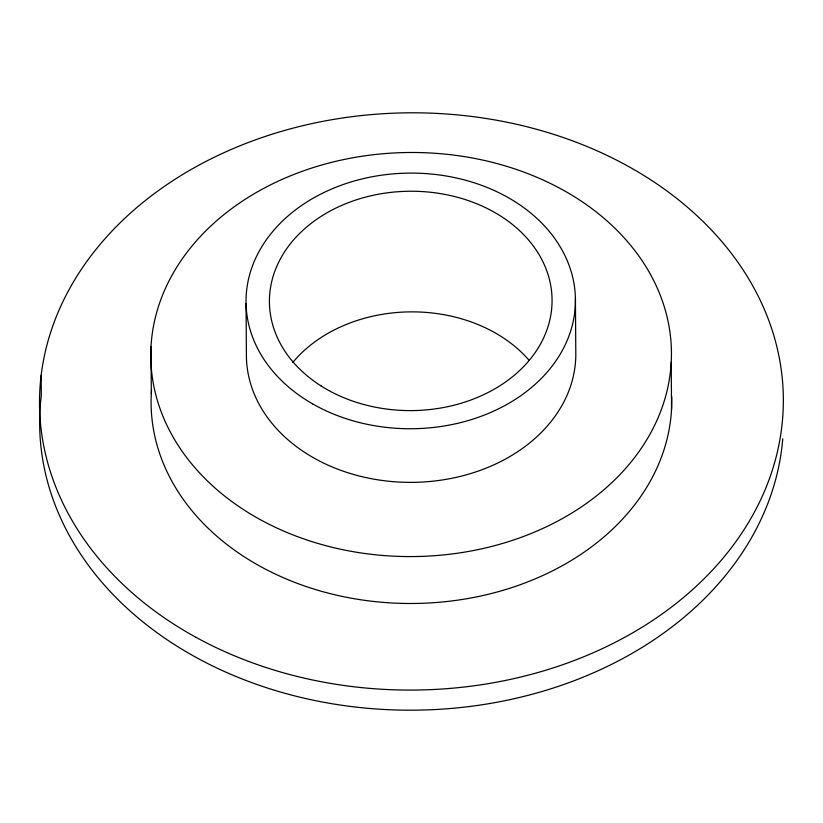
<?xml version="1.0" encoding="UTF-8"?>
<svg xmlns="http://www.w3.org/2000/svg" width="823" height="823" viewBox="0 0 823 823"><rect width="100%" height="100%" fill="white"/><g stroke="black" fill="none" stroke-linecap="round" stroke-linejoin="round"><path stroke-width="1.23" d="M671.218 362.326A260.346 202.047 -0.4 0 1 271.549 525.486A260.346 202.047 -0.4 0 1 290.54 175.793A260.346 202.047 -0.4 0 1 671.218 362.326L671.547 409.237M575.421 298.41L575.791 352.028A164.713 127.822 -0.4 0 1 413.753 482.34A164.713 127.822 -0.4 0 1 246.416 357.048L246.036 303.43M150.99 346.75L151.319 393.661M41.15 375.36L41.294 395.472A371.924 288.636 -0.4 0 0 382.345 709.375A371.924 288.636 -0.4 0 0 782.755 438.762M292.813 362.418A141.33 109.685 -0.4 0 1 529.127 360.34M671.722 396.645A260.346 202.047 -0.4 0 1 406.14 603.465A260.346 202.047 -0.4 0 1 151.566 389.896M196.039 637.352A371.924 288.636 -0.4 0 0 781.706 427.528A371.924 288.636 -0.4 0 0 256.539 139.457A371.924 288.636 -0.4 0 0 196.039 637.352M320.98 385.894A141.33 109.685 -0.4 0 0 550.155 318.491A141.33 109.685 -0.4 0 0 361.05 198.374A141.33 109.685 -0.4 0 0 320.98 385.894M312.575 403.846A164.713 127.822 -0.4 0 0 574.351 315.116A164.713 127.822 -0.4 0 0 345.259 183.807A164.713 127.822 -0.4 0 0 312.575 403.846"/></g></svg>
